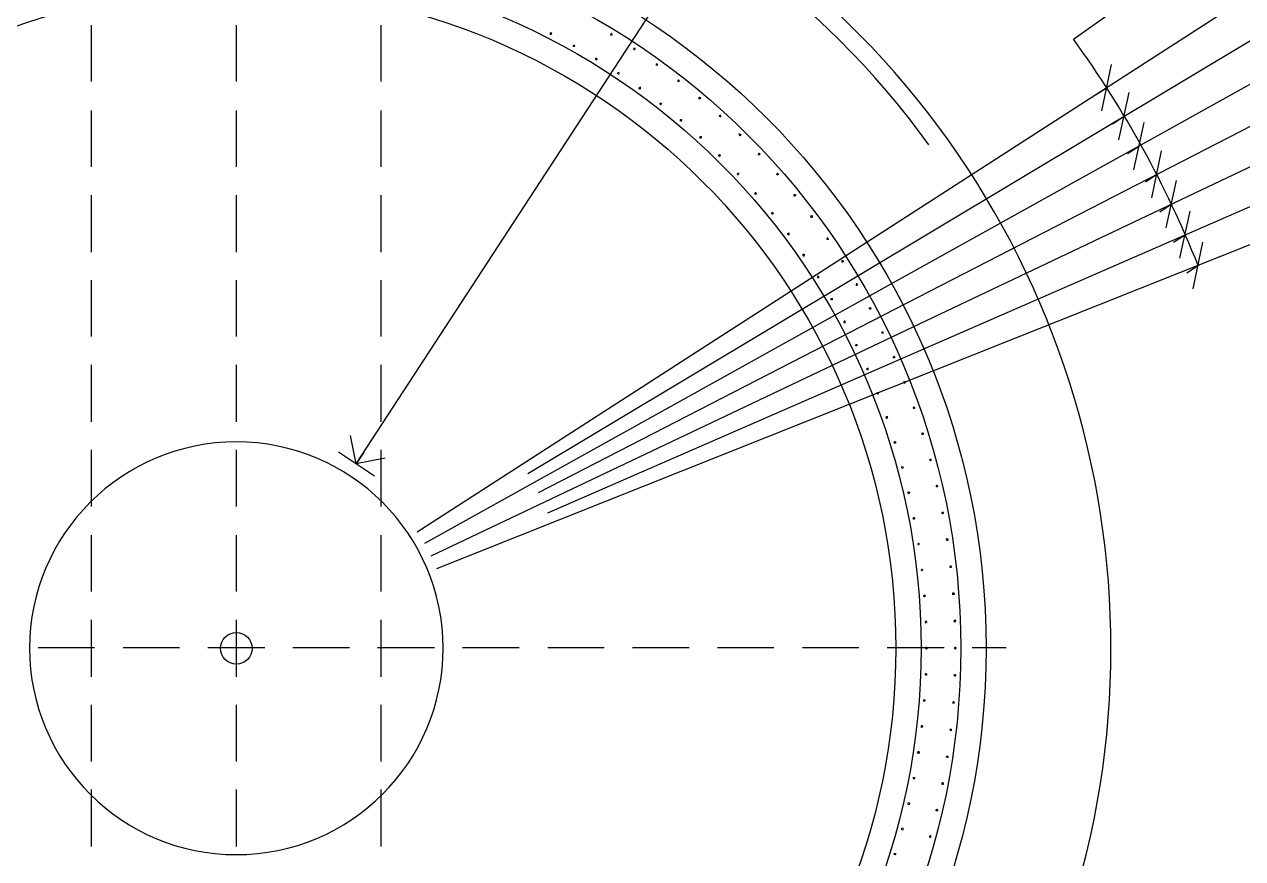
# Model space of a CAD drawing. Extents: x 157 to 1652, y -82 to 500.
# Drawn here: x 476.6 to 543.8, y 165.3 to 211.4 of the extents above; entities that cross this region are included whole.
import ezdxf

# ---------------------------------------------------------------- set-up
doc = ezdxf.new("R2010")
doc.units = 0
doc.header["$MEASUREMENT"] = 0
for name, color, linetype in [('PDF_auxiliar', 1, 'Continuous'), ('PDF_BARRAS', 4, 'Continuous'), ('PDF_BARRAS-EN-VISTA-25', 4, 'Continuous'), ('PDF_CONTORNO-ENCOFRADO-25', 2, 'Continuous'), ('PDF_LINEAS-POS-ARMADURA', 4, 'Continuous')]:
    doc.layers.add(name, color=color, linetype=linetype)

msp = doc.modelspace()

# ---------------------------------------------------------------- linework, layer by layer
at = {"layer": 'PDF_auxiliar', "lineweight": 25}
for points in [[(480.267, 211.306), (480.267, 208.195)], [(488.267, 211.306), (488.267, 208.195)], [(496.267, 211.306), (496.267, 208.195)], [(480.267, 206.608), (480.267, 203.496)], [(488.267, 206.608), (488.267, 203.496)], [(496.267, 206.608), (496.267, 203.496)], [(480.267, 201.941), (480.267, 198.798)], [(488.267, 201.941), (488.267, 198.798)], [(496.267, 201.941), (496.267, 198.798)], [(480.267, 197.242), (480.267, 194.131)], [(488.267, 197.242), (488.267, 194.131)], [(496.267, 197.242), (496.267, 194.131)], [(480.267, 192.576), (480.267, 189.433)], [(488.267, 192.576), (488.267, 189.433)], [(496.267, 192.576), (496.267, 189.433)], [(480.267, 187.877), (480.267, 184.766)], [(488.267, 187.877), (488.267, 184.766)], [(496.267, 187.877), (496.267, 184.766)], [(480.267, 183.179), (480.267, 180.068)], [(488.267, 183.179), (488.267, 180.068)], [(496.267, 183.179), (496.267, 180.068)], [(480.267, 178.512), (480.267, 175.369)], [(488.267, 178.512), (488.267, 175.369)], [(496.267, 178.512), (496.267, 175.369)], [(480.458, 176.957), (477.347, 176.957)], [(485.156, 176.957), (482.045, 176.957)], [(489.855, 176.957), (486.712, 176.957)], [(494.521, 176.957), (491.41, 176.957)], [(499.22, 176.957), (496.077, 176.957)], [(503.886, 176.957), (500.775, 176.957)], [(508.585, 176.957), (505.474, 176.957)], [(513.283, 176.957), (510.14, 176.957)], [(517.95, 176.957), (514.839, 176.957)], [(522.648, 176.957), (519.537, 176.957)], [(527.347, 176.957), (524.204, 176.957)], [(530.775, 176.957), (528.902, 176.957)], [(480.267, 173.814), (480.267, 170.703)], [(488.267, 173.814), (488.267, 170.703)], [(496.267, 173.814), (496.267, 170.703)], [(480.267, 169.147), (480.267, 166.004)], [(488.267, 169.147), (488.267, 166.004)], [(496.267, 169.147), (496.267, 166.004)]]:
    msp.add_lwpolyline(points, dxfattribs=at)
msp.add_circle((488.283, 176.941), 0.873, dxfattribs=at)
msp.add_circle((488.283, 176.941), 0.873, dxfattribs=at)
at = {"layer": 'PDF_BARRAS', "lineweight": 0}
for points in [[(505.601, 210.877, 0.0635, 0.0635, 0), (505.601, 210.83, 0.0568, 0.0568, 0), (505.632, 210.766, 0, 0, 0)], [(512.839, 206.1, 0.0635, 0.0635, 0), (512.791, 206.1, 0.0568, 0.0568, 0), (512.759, 206.036, 0, 0, 0)], [(520.013, 200.83, 0.0635, 0.0635, 0), (519.998, 200.766, 0.0635, 0.0635, 0), (519.982, 200.735, 0.0635, 0.0635, 0), (520.013, 200.703, 0.0635, 0.0635, 0), (520.061, 200.703, 0.0635, 0.0635, 0), (520.077, 200.75, 0.0635, 0.0635, 0), (520.077, 200.814, 0, 0, 0)], [(525.426, 185.56, 0.0635, 0.0635, 0), (525.379, 185.56, 0.0568, 0.0568, 0), (525.315, 185.528, 0, 0, 0)], [(526.331, 175.465, 0.0635, 0.0635, 0), (526.379, 175.465, 0.0568, 0.0568, 0), (526.41, 175.528, 0, 0, 0)]]:
    msp.add_lwpolyline(points, format="xyseb", dxfattribs=at)
for points in [[(508.918, 210.766), (508.966, 210.766), (509.029, 210.75)], [(515.998, 203.052), (516.013, 203.116), (516.013, 203.163)], [(524.14, 189.735), (524.14, 189.687), (524.156, 189.623)], [(525.109, 186.957), (525.061, 186.957), (524.998, 186.973)]]:
    msp.add_lwpolyline(points, dxfattribs=at)
for points, const_width in [([(510.283, 210.036), (510.236, 210.036), (510.188, 210.004)], 0.0635), ([(511.521, 209.179), (511.474, 209.179), (511.442, 209.131)], 0.0635), ([(513.823, 207.322), (513.823, 207.274), (513.823, 207.227)], 0.0635), ([(519.125, 201.973), (519.077, 201.973), (519.029, 201.909)], 0.0635), ([(521.76, 198.322), (521.712, 198.322), (521.664, 198.29)], 0.0635), ([(525.426, 185.449), (525.426, 185.496), (525.458, 185.56)], 0.0568), ([(526.331, 178.338), (526.379, 178.354), (526.41, 178.417)], 0.0568), ([(525.95, 171.242), (525.902, 171.242), (525.855, 171.179)], 0.0635), ([(527.204, 169.528), (527.22, 169.48), (527.22, 169.417)], 0.0635), ([(524.982, 167.02), (524.998, 166.973), (524.998, 166.909)], 0.0635), ([(525.045, 166.893), (525.077, 166.957), (525.093, 166.973), (525.061, 167.02), (525.013, 167.02)], 0.0635)]:
    msp.add_lwpolyline(points, dxfattribs=dict(at, const_width=const_width))
at = {"layer": 'PDF_BARRAS', "transparency": 33554559}
for points in [[(505.632, 210.862), (505.632, 210.925), (505.569, 210.893)], [(505.728, 210.862), (505.632, 210.83), (505.664, 210.925)], [(505.632, 210.83), (505.664, 210.925), (505.632, 210.862)], [(505.664, 210.925), (505.632, 210.862), (505.632, 210.925)], [(505.696, 210.798), (505.728, 210.862), (505.632, 210.83)], [(505.664, 210.766), (505.696, 210.798), (505.632, 210.83)], [(508.934, 210.862), (508.966, 210.798), (508.902, 210.798)], [(508.966, 210.893), (508.998, 210.798), (508.934, 210.862)], [(508.998, 210.798), (508.934, 210.862), (508.966, 210.798)], [(508.998, 210.798), (509.029, 210.862), (508.966, 210.893)], [(509.061, 210.798), (508.998, 210.798), (509.029, 210.862)], [(509.061, 210.766), (509.061, 210.798), (508.998, 210.798)], [(506.902, 210.227), (506.839, 210.195), (506.902, 210.163)], [(506.839, 210.195), (506.902, 210.163), (506.839, 210.163)], [(506.902, 210.163), (506.839, 210.163), (506.871, 210.1)], [(506.871, 210.1), (506.934, 210.1), (506.902, 210.163)], [(506.998, 210.163), (506.902, 210.163), (506.966, 210.227)], [(506.902, 210.163), (506.966, 210.227), (506.902, 210.227)], [(506.966, 210.131), (506.998, 210.163), (506.902, 210.163)], [(506.934, 210.1), (506.902, 210.163), (506.966, 210.131)], [(510.172, 209.973), (510.236, 210.004), (510.204, 209.941)], [(510.236, 210.004), (510.204, 209.941), (510.236, 209.973)], [(510.204, 209.941), (510.236, 209.973), (510.267, 209.909)], [(510.236, 209.973), (510.267, 209.909), (510.267, 209.973)], [(510.331, 210.004), (510.267, 210.004), (510.299, 210.068)], [(510.299, 209.941), (510.267, 209.973), (510.331, 210.004)], [(510.267, 209.973), (510.331, 210.004), (510.267, 210.004)], [(510.267, 209.909), (510.267, 209.973), (510.299, 209.941)], [(508.14, 209.528), (508.077, 209.496), (508.14, 209.433)], [(508.077, 209.496), (508.14, 209.433), (508.077, 209.433)], [(508.14, 209.433), (508.077, 209.433), (508.109, 209.37)], [(508.109, 209.37), (508.172, 209.37), (508.14, 209.433)], [(508.14, 209.433), (508.204, 209.496), (508.14, 209.528)], [(508.236, 209.433), (508.14, 209.433), (508.204, 209.496)], [(508.204, 209.401), (508.236, 209.433), (508.14, 209.433)], [(508.172, 209.37), (508.14, 209.433), (508.204, 209.401)], [(511.41, 209.116), (511.442, 209.084), (511.474, 209.147)], [(511.474, 209.147), (511.474, 209.116), (511.442, 209.084)], [(511.474, 209.116), (511.442, 209.084), (511.506, 209.052)], [(511.474, 209.116), (511.537, 209.084), (511.506, 209.147)], [(511.506, 209.052), (511.474, 209.116), (511.537, 209.084)], [(511.569, 209.147), (511.506, 209.147), (511.537, 209.211)], [(511.537, 209.084), (511.569, 209.147), (511.506, 209.147)], [(509.315, 208.703), (509.347, 208.671), (509.283, 208.639)], [(509.283, 208.639), (509.347, 208.671), (509.315, 208.608)], [(509.347, 208.735), (509.379, 208.671), (509.315, 208.703)], [(509.379, 208.671), (509.315, 208.703), (509.347, 208.671)], [(509.347, 208.671), (509.315, 208.608), (509.379, 208.639)], [(509.315, 208.608), (509.379, 208.639), (509.379, 208.576)], [(509.379, 208.671), (509.41, 208.735), (509.347, 208.735)], [(509.442, 208.671), (509.379, 208.671), (509.41, 208.735)], [(509.442, 208.608), (509.442, 208.671), (509.379, 208.671)], [(509.379, 208.639), (509.442, 208.608), (509.379, 208.671)], [(509.379, 208.576), (509.379, 208.639), (509.442, 208.608)], [(510.49, 207.877), (510.553, 207.846), (510.458, 207.846)], [(510.553, 207.846), (510.458, 207.846), (510.49, 207.782)], [(510.553, 207.909), (510.49, 207.877), (510.553, 207.846)], [(510.49, 207.782), (510.553, 207.75), (510.553, 207.846)], [(510.617, 207.846), (510.553, 207.846), (510.617, 207.909)], [(510.553, 207.846), (510.617, 207.909), (510.553, 207.909)], [(510.617, 207.782), (510.617, 207.846), (510.553, 207.846)], [(510.553, 207.75), (510.553, 207.846), (510.617, 207.782)], [(512.68, 208.322), (512.617, 208.29), (512.68, 208.227)], [(512.617, 208.29), (512.68, 208.227), (512.617, 208.227)], [(512.68, 208.227), (512.617, 208.227), (512.648, 208.163)], [(512.648, 208.163), (512.68, 208.163), (512.68, 208.227)], [(512.68, 208.227), (512.744, 208.29), (512.68, 208.322)], [(512.775, 208.227), (512.68, 208.227), (512.744, 208.29)], [(512.744, 208.195), (512.775, 208.227), (512.68, 208.227)], [(512.68, 208.163), (512.68, 208.227), (512.744, 208.195)], [(513.855, 207.306), (513.855, 207.369), (513.791, 207.338)], [(513.918, 207.338), (513.855, 207.306), (513.855, 207.369)], [(513.95, 207.274), (513.855, 207.274), (513.918, 207.338)], [(513.855, 207.274), (513.918, 207.338), (513.855, 207.306)], [(513.918, 207.243), (513.95, 207.274), (513.855, 207.274)], [(513.855, 207.211), (513.918, 207.243), (513.855, 207.274)], [(511.696, 207.052), (511.633, 207.02), (511.696, 206.989)], [(511.633, 207.02), (511.696, 206.989), (511.633, 206.957)], [(511.633, 206.957), (511.696, 206.989), (511.664, 206.925)], [(511.696, 206.989), (511.664, 206.925), (511.696, 206.957)], [(511.664, 206.925), (511.696, 206.957), (511.696, 206.893)], [(511.696, 206.989), (511.759, 207.02), (511.696, 207.052)], [(511.791, 206.989), (511.696, 206.989), (511.759, 207.02)], [(511.759, 206.925), (511.696, 206.957), (511.791, 206.989)], [(511.696, 206.957), (511.791, 206.989), (511.696, 206.989)], [(511.696, 206.957), (511.696, 206.893), (511.759, 206.925)], [(512.775, 206.004), (512.807, 206.068), (512.839, 205.973)], [(512.807, 206.068), (512.839, 205.973), (512.839, 206.068)], [(512.902, 206.068), (512.839, 206.068), (512.871, 206.131)], [(512.839, 206.068), (512.871, 206.131), (512.839, 206.131)], [(512.871, 206.004), (512.902, 206.068), (512.839, 206.068)], [(512.839, 205.973), (512.839, 206.068), (512.871, 206.004)], [(514.934, 206.354), (514.998, 206.29), (514.902, 206.29)], [(514.998, 206.29), (514.902, 206.29), (514.966, 206.29)], [(514.902, 206.29), (514.966, 206.29), (514.934, 206.258)], [(514.998, 206.385), (514.934, 206.354), (514.998, 206.29)], [(514.966, 206.29), (514.934, 206.258), (514.998, 206.29)], [(514.934, 206.258), (514.998, 206.29), (514.998, 206.227)], [(514.998, 206.29), (515.029, 206.354), (514.998, 206.385)], [(515.061, 206.29), (514.998, 206.29), (515.029, 206.354)], [(515.029, 206.227), (515.061, 206.29), (514.998, 206.29)], [(514.998, 206.29), (514.998, 206.227), (515.029, 206.227)], [(513.855, 205.179), (513.918, 205.116), (513.823, 205.116)], [(513.918, 205.116), (513.823, 205.116), (513.855, 205.052)], [(513.918, 205.211), (513.855, 205.179), (513.918, 205.116)], [(513.855, 205.052), (513.918, 205.052), (513.918, 205.116)], [(513.918, 205.116), (513.982, 205.179), (513.918, 205.211)], [(513.982, 205.116), (513.918, 205.116), (513.982, 205.179)], [(513.95, 205.052), (513.982, 205.116), (513.918, 205.116)], [(513.918, 205.052), (513.918, 205.116), (513.95, 205.052)], [(516.077, 205.338), (516.013, 205.338), (516.077, 205.274)], [(516.013, 205.338), (516.077, 205.274), (516.013, 205.274)], [(516.077, 205.274), (516.013, 205.274), (516.013, 205.211)], [(516.013, 205.211), (516.077, 205.179), (516.077, 205.274)], [(516.077, 205.274), (516.14, 205.306), (516.077, 205.338)], [(516.172, 205.274), (516.077, 205.274), (516.14, 205.306)], [(516.14, 205.211), (516.172, 205.274), (516.077, 205.274)], [(516.077, 205.179), (516.077, 205.274), (516.14, 205.211)], [(514.902, 204.195), (514.966, 204.131), (514.871, 204.131)], [(514.966, 204.131), (514.871, 204.131), (514.902, 204.068)], [(514.966, 204.195), (514.902, 204.195), (514.966, 204.131)], [(514.902, 204.068), (514.966, 204.036), (514.966, 204.131)], [(514.966, 204.131), (515.029, 204.163), (514.966, 204.195)], [(515.029, 204.131), (514.966, 204.131), (515.029, 204.163)], [(514.998, 204.068), (515.029, 204.131), (514.966, 204.131)], [(514.966, 204.036), (514.966, 204.131), (514.998, 204.068)], [(517.093, 204.258), (517.125, 204.195), (517.061, 204.195)], [(517.125, 204.195), (517.061, 204.195), (517.061, 204.131)], [(517.061, 204.131), (517.125, 204.131), (517.125, 204.195)], [(517.125, 204.29), (517.093, 204.258), (517.125, 204.195)], [(517.125, 204.195), (517.188, 204.258), (517.125, 204.29)], [(517.22, 204.195), (517.125, 204.195), (517.188, 204.258)], [(517.188, 204.131), (517.22, 204.195), (517.125, 204.195)], [(517.125, 204.131), (517.125, 204.195), (517.188, 204.131)], [(515.918, 203.147), (515.95, 203.116), (515.886, 203.116)], [(515.95, 203.116), (515.886, 203.116), (515.95, 203.084)], [(515.886, 203.116), (515.95, 203.084), (515.918, 203.052)], [(515.982, 203.179), (515.982, 203.116), (515.918, 203.147)], [(515.982, 203.116), (515.918, 203.147), (515.95, 203.116)], [(515.918, 203.052), (515.95, 203.084), (515.95, 203.02)], [(515.95, 203.084), (515.95, 203.02), (515.982, 203.084)], [(515.95, 203.02), (515.982, 203.084), (516.013, 203.02)], [(518.109, 203.147), (518.14, 203.084), (518.077, 203.084)], [(518.14, 203.084), (518.077, 203.084), (518.077, 203.052)], [(518.077, 203.052), (518.14, 203.02), (518.14, 203.084)], [(518.14, 203.179), (518.109, 203.147), (518.14, 203.084)], [(518.14, 203.084), (518.204, 203.147), (518.14, 203.179)], [(518.236, 203.084), (518.14, 203.084), (518.204, 203.147)], [(518.172, 203.02), (518.236, 203.084), (518.14, 203.084)], [(518.14, 203.02), (518.14, 203.084), (518.172, 203.02)], [(516.902, 202.1), (516.934, 202.036), (516.871, 202.036)], [(516.934, 202.036), (516.871, 202.036), (516.871, 201.973)], [(516.871, 201.973), (516.934, 201.941), (516.934, 202.036)], [(516.966, 202.1), (516.902, 202.1), (516.934, 202.036)], [(516.934, 202.036), (516.998, 202.068), (516.966, 202.1)], [(517.029, 202.004), (516.934, 202.036), (516.998, 202.068)], [(516.998, 201.973), (517.029, 202.004), (516.934, 202.036)], [(516.934, 201.941), (516.934, 202.036), (516.998, 201.973)], [(519.029, 201.877), (519.093, 201.846), (519.093, 201.941)], [(519.093, 201.846), (519.093, 201.941), (519.156, 201.877)], [(519.093, 201.941), (519.156, 201.877), (519.125, 201.941)], [(519.125, 201.941), (519.188, 201.973), (519.125, 202.004)], [(519.188, 201.909), (519.125, 201.941), (519.188, 201.973)], [(519.156, 201.877), (519.188, 201.909), (519.125, 201.941)], [(517.855, 200.925), (517.823, 200.989), (517.791, 200.957)], [(517.791, 200.957), (517.791, 200.893), (517.855, 200.925)], [(517.791, 200.893), (517.855, 200.925), (517.855, 200.862)], [(517.886, 201.02), (517.855, 200.925), (517.823, 200.989)], [(517.886, 200.925), (517.886, 201.02), (517.855, 200.925)], [(517.918, 200.862), (517.855, 200.925), (517.95, 200.925)], [(517.855, 200.925), (517.95, 200.925), (517.886, 200.925)], [(517.855, 200.925), (517.855, 200.862), (517.918, 200.862)], [(517.918, 200.989), (517.886, 200.925), (517.886, 201.02)], [(517.95, 200.925), (517.886, 200.925), (517.918, 200.989)], [(518.712, 199.846), (518.744, 199.782), (518.68, 199.814)], [(518.744, 199.782), (518.68, 199.814), (518.68, 199.75)], [(518.68, 199.75), (518.744, 199.719), (518.744, 199.782)], [(518.775, 199.877), (518.712, 199.846), (518.744, 199.782)], [(518.744, 199.782), (518.807, 199.846), (518.775, 199.877)], [(518.839, 199.782), (518.744, 199.782), (518.807, 199.846)], [(518.807, 199.719), (518.839, 199.782), (518.744, 199.782)], [(518.744, 199.719), (518.744, 199.782), (518.807, 199.719)], [(520.871, 199.592), (520.902, 199.528), (520.839, 199.56)], [(520.902, 199.528), (520.839, 199.56), (520.839, 199.496)], [(520.839, 199.496), (520.902, 199.465), (520.902, 199.528)], [(520.934, 199.623), (520.871, 199.592), (520.902, 199.528)], [(520.902, 199.528), (520.966, 199.56), (520.934, 199.623)], [(520.998, 199.496), (520.902, 199.528), (520.966, 199.56)], [(520.966, 199.465), (520.998, 199.496), (520.902, 199.528)], [(520.902, 199.465), (520.902, 199.528), (520.966, 199.465)], [(519.569, 198.703), (519.506, 198.639), (519.601, 198.639)], [(519.506, 198.639), (519.601, 198.639), (519.537, 198.576)], [(519.601, 198.639), (519.537, 198.576), (519.601, 198.608)], [(519.537, 198.576), (519.601, 198.608), (519.569, 198.544)], [(519.601, 198.639), (519.633, 198.703), (519.569, 198.703)], [(519.601, 198.608), (519.569, 198.544), (519.633, 198.544)], [(519.664, 198.671), (519.601, 198.639), (519.633, 198.703)], [(519.664, 198.608), (519.601, 198.608), (519.664, 198.671)], [(519.601, 198.608), (519.664, 198.671), (519.601, 198.639)], [(519.633, 198.544), (519.664, 198.608), (519.601, 198.608)], [(521.76, 198.29), (521.823, 198.322), (521.76, 198.354)], [(521.664, 198.258), (521.728, 198.195), (521.728, 198.29)], [(521.728, 198.195), (521.728, 198.29), (521.791, 198.227)], [(521.728, 198.29), (521.791, 198.227), (521.76, 198.29)], [(521.823, 198.258), (521.76, 198.29), (521.823, 198.322)], [(521.791, 198.227), (521.823, 198.258), (521.76, 198.29)], [(520.363, 197.496), (520.394, 197.433), (520.331, 197.433)], [(520.394, 197.433), (520.331, 197.433), (520.331, 197.401)], [(520.331, 197.401), (520.363, 197.338), (520.394, 197.433)], [(520.426, 197.496), (520.363, 197.496), (520.394, 197.433)], [(520.363, 197.338), (520.394, 197.433), (520.426, 197.338)], [(520.394, 197.433), (520.458, 197.465), (520.426, 197.496)], [(520.458, 197.401), (520.394, 197.433), (520.458, 197.465)], [(520.426, 197.338), (520.458, 197.401), (520.394, 197.433)], [(522.49, 197.084), (522.521, 197.02), (522.458, 197.02)], [(522.521, 197.02), (522.458, 197.02), (522.521, 196.989)], [(522.458, 197.02), (522.521, 196.989), (522.458, 196.957)], [(522.553, 197.084), (522.521, 197.02), (522.49, 197.084)], [(522.585, 197.02), (522.521, 196.989), (522.553, 197.084)], [(522.521, 196.989), (522.553, 197.084), (522.521, 197.02)], [(522.617, 196.989), (522.521, 196.989), (522.585, 197.02)], [(522.521, 196.989), (522.458, 196.957), (522.49, 196.925)], [(522.49, 196.925), (522.553, 196.925), (522.521, 196.989)], [(522.553, 196.925), (522.617, 196.989), (522.521, 196.989)], [(521.125, 196.258), (521.156, 196.195), (521.061, 196.227)], [(521.156, 196.195), (521.061, 196.227), (521.061, 196.163)], [(521.061, 196.163), (521.125, 196.131), (521.156, 196.195)], [(521.188, 196.258), (521.125, 196.258), (521.156, 196.195)], [(521.125, 196.131), (521.156, 196.195), (521.188, 196.131)], [(521.156, 196.195), (521.22, 196.227), (521.188, 196.258)], [(521.22, 196.163), (521.156, 196.195), (521.22, 196.227)], [(521.188, 196.131), (521.22, 196.163), (521.156, 196.195)], [(523.22, 195.75), (523.252, 195.687), (523.188, 195.719)], [(523.252, 195.687), (523.188, 195.719), (523.188, 195.655)], [(523.188, 195.655), (523.22, 195.623), (523.252, 195.687)], [(523.283, 195.75), (523.22, 195.75), (523.252, 195.687)], [(523.22, 195.623), (523.252, 195.687), (523.283, 195.623)], [(523.252, 195.687), (523.347, 195.719), (523.283, 195.75)], [(523.347, 195.655), (523.252, 195.687), (523.347, 195.719)], [(523.283, 195.623), (523.347, 195.655), (523.252, 195.687)], [(521.823, 195.02), (521.855, 194.925), (521.791, 194.957)], [(521.887, 195.02), (521.823, 195.02), (521.855, 194.925)], [(521.855, 194.925), (521.918, 194.957), (521.887, 195.02)], [(521.855, 194.925), (521.791, 194.957), (521.791, 194.893)], [(521.791, 194.893), (521.823, 194.862), (521.855, 194.925)], [(521.823, 194.862), (521.855, 194.925), (521.887, 194.862)], [(521.918, 194.893), (521.855, 194.925), (521.918, 194.957)], [(521.887, 194.862), (521.918, 194.893), (521.855, 194.925)], [(523.918, 194.417), (523.95, 194.354), (523.887, 194.385)], [(523.95, 194.354), (523.887, 194.385), (523.887, 194.322)], [(523.887, 194.322), (523.918, 194.29), (523.95, 194.354)], [(523.982, 194.417), (523.918, 194.417), (523.95, 194.354)], [(523.918, 194.29), (523.95, 194.354), (523.982, 194.29)], [(523.95, 194.354), (524.013, 194.385), (523.982, 194.417)], [(524.013, 194.322), (523.95, 194.354), (524.013, 194.385)], [(523.982, 194.29), (524.013, 194.322), (523.95, 194.354)], [(522.49, 193.719), (522.521, 193.655), (522.426, 193.687)], [(522.521, 193.655), (522.426, 193.687), (522.49, 193.655)], [(522.426, 193.687), (522.49, 193.655), (522.426, 193.623)], [(522.426, 193.623), (522.49, 193.655), (522.49, 193.592)], [(522.553, 193.719), (522.49, 193.719), (522.521, 193.655)], [(522.49, 193.655), (522.49, 193.592), (522.521, 193.655)], [(522.49, 193.592), (522.521, 193.655), (522.521, 193.592)], [(522.521, 193.655), (522.585, 193.687), (522.553, 193.719)], [(522.585, 193.623), (522.521, 193.655), (522.585, 193.687)], [(522.521, 193.592), (522.585, 193.623), (522.521, 193.655)], [(524.585, 192.988), (524.521, 193.02), (524.49, 192.957)], [(524.49, 192.957), (524.553, 192.925), (524.585, 192.988)], [(524.553, 193.084), (524.585, 192.988), (524.521, 193.02)], [(524.617, 193.052), (524.553, 193.084), (524.585, 192.988)], [(524.553, 192.925), (524.585, 192.988), (524.617, 192.925)], [(524.585, 192.988), (524.648, 193.02), (524.617, 193.052)], [(524.648, 192.957), (524.585, 192.988), (524.648, 193.02)], [(524.617, 192.925), (524.648, 192.957), (524.585, 192.988)], [(523.125, 192.354), (523.061, 192.385), (523.029, 192.322)], [(523.029, 192.322), (523.093, 192.29), (523.125, 192.354)], [(523.093, 192.417), (523.125, 192.354), (523.061, 192.385)], [(523.156, 192.417), (523.093, 192.417), (523.125, 192.354)], [(523.093, 192.29), (523.125, 192.354), (523.156, 192.258)], [(523.125, 192.354), (523.188, 192.385), (523.156, 192.417)], [(523.188, 192.322), (523.125, 192.354), (523.188, 192.385)], [(523.156, 192.258), (523.188, 192.322), (523.125, 192.354)], [(525.125, 191.687), (525.093, 191.655), (525.156, 191.623)], [(525.093, 191.655), (525.156, 191.623), (525.093, 191.592)], [(525.156, 191.623), (525.188, 191.687), (525.125, 191.687)], [(525.252, 191.623), (525.156, 191.623), (525.188, 191.687)], [(523.664, 191.084), (523.664, 191.02), (523.601, 191.052)], [(523.664, 191.02), (523.601, 191.052), (523.601, 190.988)], [(523.601, 190.988), (523.633, 190.957), (523.664, 191.02)], [(523.633, 190.957), (523.664, 191.02), (523.696, 190.925)], [(523.664, 191.02), (523.76, 191.052), (523.728, 191.084)], [(523.728, 191.084), (523.664, 191.084), (523.664, 191.02)], [(523.76, 190.988), (523.664, 191.02), (523.76, 191.052)], [(523.696, 190.925), (523.76, 190.988), (523.664, 191.02)], [(525.156, 191.623), (525.093, 191.592), (525.156, 191.592)], [(525.093, 191.592), (525.156, 191.592), (525.125, 191.528)], [(525.156, 191.592), (525.125, 191.528), (525.188, 191.528)], [(525.22, 191.56), (525.156, 191.592), (525.252, 191.623)], [(525.156, 191.592), (525.252, 191.623), (525.156, 191.623)], [(525.188, 191.528), (525.22, 191.56), (525.156, 191.592)], [(525.664, 190.29), (525.696, 190.195), (525.633, 190.258)], [(525.728, 190.258), (525.664, 190.29), (525.696, 190.195)], [(524.14, 189.592), (524.204, 189.592), (524.172, 189.655)], [(524.267, 189.687), (524.172, 189.655), (524.236, 189.75)], [(524.172, 189.655), (524.236, 189.75), (524.172, 189.687)], [(524.236, 189.75), (524.172, 189.687), (524.172, 189.75)], [(524.236, 189.623), (524.172, 189.655), (524.267, 189.687)], [(524.204, 189.592), (524.236, 189.623), (524.172, 189.655)], [(525.696, 190.195), (525.633, 190.258), (525.601, 190.195)], [(525.601, 190.195), (525.664, 190.131), (525.696, 190.195)], [(525.664, 190.131), (525.696, 190.195), (525.696, 190.131)], [(525.696, 190.195), (525.76, 190.227), (525.728, 190.258)], [(525.76, 190.163), (525.696, 190.195), (525.76, 190.227)], [(525.696, 190.131), (525.76, 190.163), (525.696, 190.195)], [(524.648, 188.29), (524.585, 188.354), (524.553, 188.29)], [(524.553, 188.29), (524.585, 188.227), (524.648, 188.29)], [(524.617, 188.385), (524.648, 188.29), (524.585, 188.354)], [(524.585, 188.227), (524.648, 188.29), (524.648, 188.227)], [(524.68, 188.354), (524.617, 188.385), (524.648, 188.29)], [(524.648, 188.29), (524.712, 188.322), (524.68, 188.354)], [(524.712, 188.258), (524.648, 188.29), (524.712, 188.322)], [(524.648, 188.227), (524.712, 188.258), (524.648, 188.29)], [(526.172, 188.766), (526.109, 188.83), (526.077, 188.766)], [(526.077, 188.766), (526.109, 188.703), (526.172, 188.766)], [(526.14, 188.862), (526.172, 188.766), (526.109, 188.83)], [(526.109, 188.703), (526.172, 188.766), (526.172, 188.703)], [(526.204, 188.83), (526.14, 188.862), (526.172, 188.766)], [(526.172, 188.766), (526.236, 188.798), (526.204, 188.83)], [(526.236, 188.735), (526.172, 188.766), (526.236, 188.798)], [(526.172, 188.703), (526.236, 188.735), (526.172, 188.766)], [(524.966, 186.957), (524.966, 186.893), (525.029, 186.925)], [(524.966, 186.893), (525.029, 186.925), (524.998, 186.861)], [(525.029, 186.925), (524.998, 186.861), (525.061, 186.83)], [(525.061, 186.83), (525.029, 186.925), (525.093, 186.861)], [(525.029, 186.925), (525.093, 186.861), (525.061, 186.925)], [(525.093, 186.861), (525.061, 186.925), (525.125, 186.925)], [(526.585, 187.401), (526.585, 187.338), (526.521, 187.369)], [(526.585, 187.338), (526.521, 187.369), (526.521, 187.338)], [(526.521, 187.338), (526.553, 187.274), (526.585, 187.338)], [(526.553, 187.274), (526.585, 187.338), (526.585, 187.242)], [(526.585, 187.338), (526.68, 187.338), (526.617, 187.401)], [(526.617, 187.401), (526.585, 187.401), (526.585, 187.338)], [(526.585, 187.242), (526.648, 187.274), (526.585, 187.338)], [(526.648, 187.274), (526.585, 187.338), (526.68, 187.338)], [(526.902, 185.941), (526.934, 185.877), (526.871, 185.877)], [(526.934, 185.877), (526.871, 185.877), (526.902, 185.814)], [(526.934, 185.973), (526.966, 185.877), (526.902, 185.941)], [(526.966, 185.877), (526.902, 185.941), (526.934, 185.877)], [(526.902, 185.814), (526.934, 185.877), (526.966, 185.814)], [(526.998, 185.941), (526.934, 185.973), (526.966, 185.877)], [(526.934, 185.877), (526.966, 185.814), (526.966, 185.877)], [(526.966, 185.877), (527.029, 185.877), (526.998, 185.941)], [(526.966, 185.814), (527.029, 185.846), (526.966, 185.877)], [(527.029, 185.846), (526.966, 185.877), (527.029, 185.877)], [(525.315, 185.496), (525.347, 185.465), (525.379, 185.528)], [(525.347, 185.465), (525.379, 185.528), (525.41, 185.433)], [(527.252, 184.481), (527.252, 184.417), (527.188, 184.449)], [(527.252, 184.417), (527.188, 184.449), (527.188, 184.417)], [(527.188, 184.417), (527.22, 184.354), (527.252, 184.417)], [(527.22, 184.354), (527.252, 184.417), (527.283, 184.322)], [(527.252, 184.417), (527.347, 184.417), (527.315, 184.481)], [(527.315, 184.481), (527.252, 184.481), (527.252, 184.417)], [(527.283, 184.322), (527.315, 184.354), (527.252, 184.417)], [(527.315, 184.354), (527.252, 184.417), (527.347, 184.417)], [(525.696, 184.1), (525.633, 184.163), (525.601, 184.1)], [(525.601, 184.1), (525.633, 184.036), (525.696, 184.1)], [(525.696, 184.195), (525.696, 184.1), (525.633, 184.163)], [(525.633, 184.036), (525.696, 184.1), (525.696, 184.036)], [(525.728, 184.163), (525.696, 184.195), (525.696, 184.1)], [(525.696, 184.1), (525.76, 184.131), (525.728, 184.163)], [(525.76, 184.068), (525.696, 184.1), (525.76, 184.131)], [(525.696, 184.036), (525.76, 184.068), (525.696, 184.1)], [(527.506, 182.925), (527.506, 183.02), (527.442, 182.988)], [(527.442, 182.988), (527.442, 182.925), (527.506, 182.925)], [(527.442, 182.925), (527.506, 182.925), (527.474, 182.861)], [(527.506, 182.925), (527.474, 182.861), (527.537, 182.861)], [(527.569, 182.988), (527.506, 182.925), (527.506, 183.02)], [(527.537, 182.925), (527.569, 182.988), (527.506, 182.925)], [(527.537, 182.861), (527.569, 182.861), (527.506, 182.925)], [(527.569, 182.861), (527.506, 182.925), (527.601, 182.925)], [(527.506, 182.925), (527.601, 182.925), (527.537, 182.925)], [(527.601, 182.925), (527.537, 182.925), (527.569, 182.988)], [(525.887, 182.735), (525.918, 182.703), (525.855, 182.671)], [(525.855, 182.671), (525.918, 182.703), (525.887, 182.639)], [(525.918, 182.766), (525.95, 182.703), (525.887, 182.735)], [(525.95, 182.703), (525.887, 182.735), (525.918, 182.703)], [(525.918, 182.703), (525.887, 182.639), (525.918, 182.671)], [(525.887, 182.639), (525.918, 182.671), (525.95, 182.608)], [(525.95, 182.703), (525.982, 182.735), (525.918, 182.766)], [(525.918, 182.671), (525.95, 182.608), (525.95, 182.671)], [(526.014, 182.703), (525.95, 182.703), (525.982, 182.735)], [(525.982, 182.639), (525.95, 182.671), (526.014, 182.703)], [(525.95, 182.671), (526.014, 182.703), (525.95, 182.703)], [(525.95, 182.608), (525.982, 182.639), (525.95, 182.671)], [(526.077, 181.306), (526.109, 181.274), (526.045, 181.242)], [(526.045, 181.242), (526.109, 181.274), (526.077, 181.211)], [(526.14, 181.338), (526.14, 181.274), (526.077, 181.306)], [(526.14, 181.274), (526.077, 181.306), (526.109, 181.274)], [(526.109, 181.274), (526.077, 181.211), (526.109, 181.242)], [(526.077, 181.211), (526.109, 181.242), (526.14, 181.179)], [(526.109, 181.242), (526.14, 181.179), (526.14, 181.242)], [(526.14, 181.274), (526.172, 181.306), (526.14, 181.338)], [(526.204, 181.274), (526.14, 181.274), (526.172, 181.306)], [(526.172, 181.211), (526.14, 181.242), (526.204, 181.274)], [(526.14, 181.242), (526.204, 181.274), (526.14, 181.274)], [(526.14, 181.179), (526.172, 181.211), (526.14, 181.242)], [(527.664, 181.496), (527.728, 181.433), (527.633, 181.433)], [(527.728, 181.433), (527.633, 181.433), (527.696, 181.433)], [(527.633, 181.433), (527.696, 181.433), (527.664, 181.369)], [(527.728, 181.528), (527.728, 181.433), (527.664, 181.496)], [(527.696, 181.433), (527.664, 181.369), (527.728, 181.433)], [(527.664, 181.369), (527.728, 181.433), (527.728, 181.369)], [(527.76, 181.496), (527.728, 181.528), (527.728, 181.433)], [(527.728, 181.433), (527.791, 181.433), (527.76, 181.496)], [(527.728, 181.369), (527.76, 181.369), (527.728, 181.433)], [(527.76, 181.369), (527.728, 181.433), (527.791, 181.433)], [(526.267, 179.814), (526.204, 179.877), (526.172, 179.814)], [(526.172, 179.814), (526.204, 179.782), (526.267, 179.814)], [(526.267, 179.909), (526.267, 179.814), (526.204, 179.877)], [(526.204, 179.782), (526.267, 179.814), (526.267, 179.75)], [(526.331, 179.877), (526.267, 179.909), (526.267, 179.814)], [(526.267, 179.814), (526.331, 179.814), (526.331, 179.877)], [(526.267, 179.75), (526.331, 179.782), (526.267, 179.814)], [(526.331, 179.782), (526.267, 179.814), (526.331, 179.814)], [(527.855, 180.036), (527.855, 179.941), (527.791, 180.004)], [(527.855, 179.941), (527.791, 180.004), (527.791, 179.941)], [(527.791, 179.941), (527.791, 179.877), (527.855, 179.941)], [(527.791, 179.877), (527.855, 179.941), (527.855, 179.877)], [(527.918, 180.004), (527.855, 180.036), (527.855, 179.941)], [(527.855, 179.941), (527.95, 179.941), (527.918, 180.004)], [(527.855, 179.877), (527.918, 179.877), (527.855, 179.941)], [(527.918, 179.877), (527.855, 179.941), (527.95, 179.941)], [(526.331, 178.385), (526.299, 178.449), (526.267, 178.385)], [(526.267, 178.385), (526.299, 178.322), (526.331, 178.385)], [(526.363, 178.481), (526.331, 178.385), (526.299, 178.449)], [(526.299, 178.322), (526.331, 178.385), (526.331, 178.29)], [(526.363, 178.385), (526.363, 178.481), (526.331, 178.385)], [(526.394, 178.449), (526.363, 178.385), (526.363, 178.481)], [(527.95, 178.449), (527.887, 178.512), (527.855, 178.449)], [(527.855, 178.449), (527.887, 178.385), (527.95, 178.449)], [(527.95, 178.512), (527.95, 178.449), (527.887, 178.512)], [(527.887, 178.385), (527.95, 178.449), (527.95, 178.354)], [(527.95, 178.449), (528.014, 178.449), (528.014, 178.512)], [(528.014, 178.512), (527.95, 178.512), (527.95, 178.449)], [(527.95, 178.354), (527.982, 178.385), (527.95, 178.449)], [(527.982, 178.385), (527.95, 178.449), (528.014, 178.449)], [(526.331, 177.02), (526.363, 176.957), (526.299, 176.957)], [(526.299, 176.957), (526.363, 176.957), (526.299, 176.893)], [(526.363, 176.957), (526.299, 176.893), (526.363, 176.925)], [(526.299, 176.893), (526.363, 176.925), (526.363, 176.861)], [(526.394, 177.02), (526.331, 177.02), (526.363, 176.957)], [(526.363, 176.957), (526.426, 176.988), (526.394, 177.02)], [(526.458, 176.925), (526.363, 176.957), (526.426, 176.988)], [(526.363, 176.925), (526.458, 176.925), (526.363, 176.957)], [(526.363, 176.861), (526.426, 176.893), (526.363, 176.925)], [(526.426, 176.893), (526.363, 176.925), (526.458, 176.925)], [(527.918, 177.02), (527.982, 176.957), (527.887, 176.957)], [(527.887, 176.957), (527.982, 176.957), (527.918, 176.893)], [(527.982, 177.02), (527.918, 177.02), (527.982, 176.957)], [(527.982, 176.957), (527.918, 176.893), (527.982, 176.925)], [(527.918, 176.893), (527.982, 176.925), (527.95, 176.861)], [(527.95, 176.861), (528.014, 176.893), (527.982, 176.925)], [(527.982, 176.957), (528.045, 176.988), (527.982, 177.02)], [(528.045, 176.925), (527.982, 176.957), (528.045, 176.988)], [(527.982, 176.925), (528.045, 176.925), (527.982, 176.957)], [(528.014, 176.893), (527.982, 176.925), (528.045, 176.925)], [(526.331, 175.496), (526.299, 175.56), (526.267, 175.528)], [(526.267, 175.528), (526.267, 175.465), (526.331, 175.496)], [(526.267, 175.465), (526.331, 175.496), (526.331, 175.433)], [(526.363, 175.592), (526.331, 175.496), (526.299, 175.56)], [(526.363, 175.496), (526.363, 175.592), (526.331, 175.496)], [(526.394, 175.56), (526.363, 175.496), (526.363, 175.592)], [(527.95, 175.433), (527.887, 175.496), (527.855, 175.465)], [(527.95, 175.528), (527.95, 175.433), (527.887, 175.496)], [(528.014, 175.496), (527.95, 175.528), (527.95, 175.433)], [(527.95, 175.433), (528.014, 175.433), (528.014, 175.496)], [(527.855, 175.465), (527.887, 175.401), (527.95, 175.433)], [(527.887, 175.401), (527.95, 175.433), (527.918, 175.369)], [(527.918, 175.369), (527.982, 175.369), (527.95, 175.433)], [(527.982, 175.369), (527.95, 175.433), (528.014, 175.433)], [(526.267, 174.068), (526.204, 174.131), (526.172, 174.068)], [(526.172, 174.068), (526.204, 174.004), (526.267, 174.068)], [(526.267, 174.131), (526.267, 174.068), (526.204, 174.131)], [(526.204, 174.004), (526.267, 174.068), (526.236, 173.973)], [(526.236, 173.973), (526.299, 174.004), (526.267, 174.068)], [(526.331, 174.1), (526.267, 174.131), (526.267, 174.068)], [(526.267, 174.068), (526.331, 174.036), (526.331, 174.1)], [(526.299, 174.004), (526.267, 174.068), (526.331, 174.036)], [(527.855, 173.941), (527.823, 174.004), (527.791, 173.941)], [(527.791, 173.941), (527.791, 173.909), (527.855, 173.941)], [(527.791, 173.909), (527.855, 173.941), (527.855, 173.877)], [(527.887, 174.036), (527.855, 173.941), (527.823, 174.004)], [(527.918, 174.004), (527.887, 174.036), (527.855, 173.941)], [(527.855, 173.941), (527.95, 173.941), (527.918, 174.004)], [(527.855, 173.877), (527.918, 173.877), (527.855, 173.941)], [(527.918, 173.877), (527.855, 173.941), (527.95, 173.941)], [(526.077, 172.703), (526.109, 172.639), (526.045, 172.639)], [(526.109, 172.639), (526.045, 172.639), (526.045, 172.576)], [(526.045, 172.576), (526.109, 172.639), (526.109, 172.544)], [(526.14, 172.703), (526.14, 172.639), (526.077, 172.703)], [(526.14, 172.639), (526.077, 172.703), (526.109, 172.639)], [(526.109, 172.544), (526.172, 172.576), (526.14, 172.639)], [(526.109, 172.639), (526.109, 172.544), (526.14, 172.639)], [(526.204, 172.671), (526.14, 172.703), (526.14, 172.639)], [(526.14, 172.639), (526.204, 172.607), (526.204, 172.671)], [(526.172, 172.576), (526.14, 172.639), (526.204, 172.607)], [(527.664, 172.512), (527.728, 172.449), (527.633, 172.449)], [(527.728, 172.449), (527.633, 172.449), (527.696, 172.449)], [(527.633, 172.449), (527.696, 172.449), (527.664, 172.417)], [(527.728, 172.512), (527.728, 172.449), (527.664, 172.512)], [(527.664, 172.417), (527.696, 172.449), (527.696, 172.354)], [(527.696, 172.354), (527.76, 172.385), (527.728, 172.449)], [(527.696, 172.449), (527.696, 172.354), (527.728, 172.449)], [(527.791, 172.481), (527.728, 172.512), (527.728, 172.449)], [(527.728, 172.449), (527.791, 172.417), (527.791, 172.481)], [(527.76, 172.385), (527.728, 172.449), (527.791, 172.417)], [(525.855, 171.147), (525.918, 171.211), (525.918, 171.115)], [(525.918, 171.211), (525.918, 171.115), (525.95, 171.179)], [(525.918, 171.115), (525.982, 171.115), (525.95, 171.179)], [(525.95, 171.211), (526.014, 171.242), (525.95, 171.274)], [(526.014, 171.179), (525.95, 171.211), (526.014, 171.242)], [(525.982, 171.115), (525.95, 171.179), (525.95, 171.211)], [(525.982, 171.115), (526.014, 171.179), (525.95, 171.211)], [(527.506, 170.957), (527.474, 171.02), (527.442, 170.988)], [(527.442, 170.988), (527.442, 170.925), (527.506, 170.957)], [(527.442, 170.925), (527.506, 170.957), (527.506, 170.893)], [(527.537, 171.02), (527.506, 170.957), (527.474, 171.02)], [(527.537, 170.957), (527.537, 171.02), (527.506, 170.957)], [(527.506, 170.893), (527.569, 170.893), (527.506, 170.957)], [(527.569, 170.893), (527.506, 170.957), (527.601, 170.925)], [(527.506, 170.957), (527.601, 170.925), (527.537, 170.957)], [(527.601, 170.988), (527.537, 170.957), (527.537, 171.02)], [(527.601, 170.925), (527.537, 170.957), (527.601, 170.988)], [(525.696, 169.782), (525.664, 169.846), (525.601, 169.814)], [(525.601, 169.814), (525.633, 169.75), (525.696, 169.782)], [(525.633, 169.75), (525.696, 169.782), (525.664, 169.687)], [(525.728, 169.846), (525.696, 169.782), (525.664, 169.846)], [(525.664, 169.687), (525.728, 169.719), (525.696, 169.782)], [(525.76, 169.814), (525.728, 169.846), (525.696, 169.782)], [(525.696, 169.782), (525.76, 169.75), (525.76, 169.814)], [(525.728, 169.719), (525.696, 169.782), (525.76, 169.75)], [(527.252, 169.496), (527.283, 169.56), (527.22, 169.56)], [(527.347, 169.528), (527.252, 169.496), (527.283, 169.56)], [(527.283, 169.465), (527.347, 169.528), (527.252, 169.496)], [(527.252, 169.401), (527.315, 169.401), (527.252, 169.465)], [(527.315, 169.401), (527.252, 169.465), (527.347, 169.465)], [(527.252, 169.465), (527.347, 169.465), (527.283, 169.465)], [(527.347, 169.465), (527.283, 169.465), (527.347, 169.528)], [(525.347, 168.449), (525.379, 168.385), (525.315, 168.385)], [(525.315, 168.385), (525.379, 168.385), (525.315, 168.322)], [(525.379, 168.385), (525.315, 168.322), (525.379, 168.354)], [(525.315, 168.322), (525.379, 168.354), (525.379, 168.29)], [(525.41, 168.449), (525.41, 168.385), (525.347, 168.449)], [(525.41, 168.385), (525.347, 168.449), (525.379, 168.385)], [(525.379, 168.29), (525.379, 168.354), (525.442, 168.29)], [(525.379, 168.354), (525.442, 168.29), (525.41, 168.354)], [(525.474, 168.417), (525.41, 168.385), (525.41, 168.449)], [(525.474, 168.354), (525.41, 168.354), (525.474, 168.417)], [(525.41, 168.354), (525.474, 168.417), (525.41, 168.385)], [(525.442, 168.29), (525.41, 168.354), (525.474, 168.354)], [(526.966, 168.1), (526.966, 168.004), (526.902, 168.068)], [(527.029, 168.036), (526.966, 168.1), (526.966, 168.004)], [(526.902, 168.068), (526.966, 168.004), (526.871, 168.036)], [(526.966, 168.004), (526.871, 168.036), (526.934, 168.004)], [(526.871, 168.036), (526.934, 168.004), (526.871, 167.973)], [(526.871, 167.973), (526.934, 168.004), (526.934, 167.941)], [(526.934, 167.941), (526.998, 167.941), (526.966, 168.004)], [(526.934, 168.004), (526.934, 167.941), (526.966, 168.004)], [(526.966, 168.004), (527.029, 167.973), (527.029, 168.036)], [(526.998, 167.941), (526.966, 168.004), (527.029, 167.973)], [(526.585, 166.544), (526.553, 166.639), (526.521, 166.576)], [(526.521, 166.576), (526.521, 166.512), (526.585, 166.544)], [(526.521, 166.512), (526.585, 166.544), (526.553, 166.48)], [(526.617, 166.639), (526.585, 166.544), (526.553, 166.639)], [(526.553, 166.48), (526.617, 166.48), (526.585, 166.544)], [(526.648, 166.576), (526.617, 166.639), (526.585, 166.544)], [(526.585, 166.544), (526.648, 166.512), (526.648, 166.576)], [(526.617, 166.48), (526.585, 166.544), (526.648, 166.512)], [(524.648, 165.592), (524.617, 165.655), (524.553, 165.623)], [(524.553, 165.623), (524.553, 165.56), (524.648, 165.592)], [(524.553, 165.56), (524.648, 165.592), (524.617, 165.528)], [(524.68, 165.655), (524.648, 165.592), (524.617, 165.655)], [(524.617, 165.528), (524.68, 165.528), (524.648, 165.592)], [(524.712, 165.623), (524.68, 165.655), (524.648, 165.592)], [(524.648, 165.592), (524.712, 165.56), (524.712, 165.623)], [(524.68, 165.528), (524.648, 165.592), (524.712, 165.56)]]:
    msp.add_solid(points, dxfattribs=at)
at = {"layer": 'PDF_BARRAS-EN-VISTA-25', "color": 5, "lineweight": 25}
for points in [[(498.267, 183.369), (543.696, 212.608)], [(504.363, 186.576), (544.807, 210.798)], [(536.045, 206.576), (536.585, 209.147)], [(498.68, 182.735), (545.855, 208.957)], [(536.998, 204.989), (537.569, 207.592)], [(504.966, 185.528), (546.871, 207.084)], [(537.823, 203.338), (538.394, 205.941)], [(499.029, 182.036), (547.791, 205.179)], [(538.807, 201.782), (539.347, 204.385)], [(505.474, 184.417), (548.68, 203.242)], [(539.601, 200.131), (540.172, 202.735)], [(499.347, 181.338), (549.506, 201.306)], [(540.363, 198.449), (540.934, 201.052)], [(541.093, 196.766), (541.633, 199.338)]]:
    msp.add_lwpolyline(points, dxfattribs=at)
at = {"layer": 'PDF_BARRAS-EN-VISTA-25', "color": 2, "lineweight": 25}
for points in [[(535.696, 207.465), (536.331, 207.846)], [(536.648, 205.877), (537.283, 206.29)], [(537.474, 204.227), (538.109, 204.639)], [(538.458, 202.671), (539.093, 203.084)], [(539.252, 201.02), (539.887, 201.433)], [(540.014, 199.338), (540.648, 199.75)], [(540.744, 197.655), (541.379, 198.068)]]:
    msp.add_lwpolyline(points, dxfattribs=at)
at = {"layer": 'PDF_BARRAS-EN-VISTA-25', "color": 5, "lineweight": 25}
for centre, radius, start, end in [((488.283, 176.941), 47.254, 36.0022, 180), ((488.335, 176.941), 48.218, 338.37129, 50.4118), ((488.283, 176.941), 48.746, 165.75623, 280.57434)]:
    msp.add_arc(centre, radius, start, end, dxfattribs=at)
at = {"layer": 'PDF_CONTORNO-ENCOFRADO-25', "lineweight": 25}
for radius in [41.381, 39.984, 37.794, 36.397]:
    msp.add_circle((488.283, 176.941), radius, dxfattribs=at)
for centre, radius, start, end in [((488.267, 176.925), 66.381, 89.9863, 179.9863), ((488.299, 176.925), 66.381, 0.0137, 90.0137), ((488.267, 176.925), 11.397, 89.92031, 179.92009), ((488.299, 176.925), 11.397, 0.07991, 90.07969), ((488.267, 176.957), 66.381, 180.0137, 270.0137), ((488.267, 176.957), 11.397, 180.07991, 270.07969), ((488.299, 176.957), 11.397, 269.92031, 359.92009), ((488.299, 176.957), 66.381, 269.9863, 359.9863)]:
    msp.add_arc(centre, radius, start, end, dxfattribs=at)
at = {"layer": 'PDF_LINEAS-POS-ARMADURA', "color": 2, "lineweight": 25}
for points in [[(495.315, 187.75), (494.902, 187.115), (532.966, 245.401), (548.077, 245.401)], [(534.49, 210.544), (554.204, 224.544), (565.315, 224.544)], [(493.918, 187.782), (495.918, 186.449)]]:
    msp.add_lwpolyline(points, dxfattribs=at)
at = {"layer": 'PDF_LINEAS-POS-ARMADURA', "lineweight": 25}
msp.add_lwpolyline([(496.49, 187.433), (494.902, 187.115), (494.585, 188.671)], dxfattribs=at)
at = {"layer": 'PDF_LINEAS-POS-ARMADURA', "color": 2, "lineweight": 25}
for centre, radius, start, end in [((488.283, 176.941), 78.461, 281.92566, 258.07434), ((488.283, 176.898), 71.806, 23.55988, 113.07251), ((488.283, 176.941), 57.127, 21.6925, 36.02416), ((488.324, 176.941), 71.751, 292.13243, 21.69572)]:
    msp.add_arc(centre, radius, start, end, dxfattribs=at)

doc.saveas('drawing.dxf')
